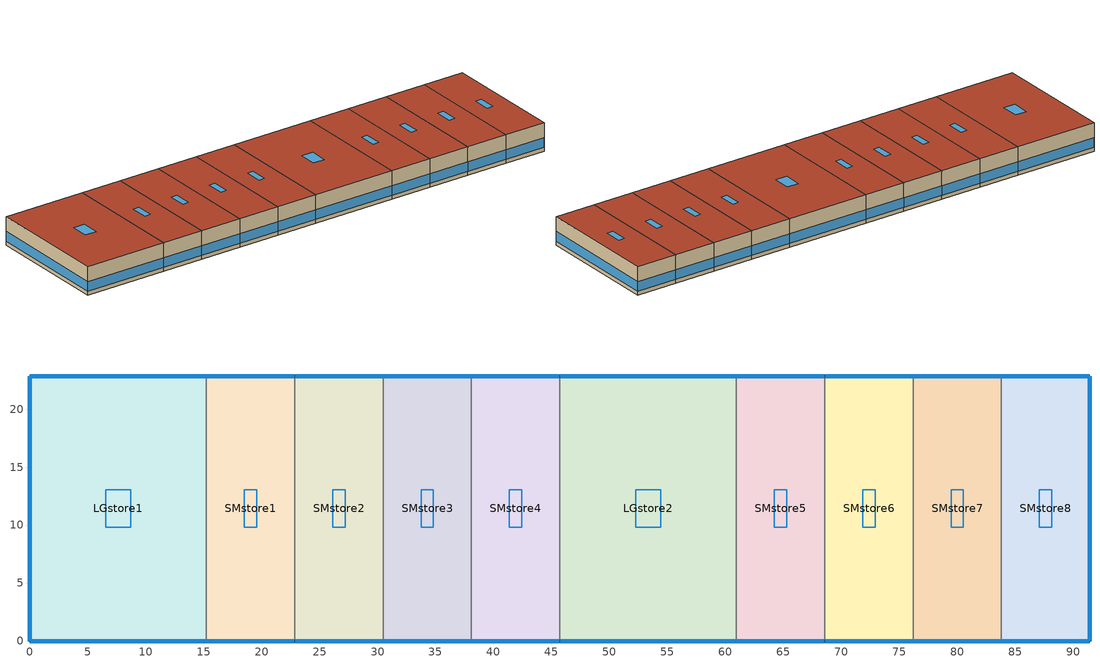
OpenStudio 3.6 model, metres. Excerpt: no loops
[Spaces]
SMstore2
 floor foundation (BTAP-Grnd-Floor-Mass:U-0.757_std): 30.48,22.86 30.48,0 22.86,0 22.86,22.86 z0
 wall outside: 22.86,0 30.48,0 / 30.48,22.86 22.86,22.86 z0:5.18
 wall to SMstore3: 30.48,0 30.48,22.86 z0:5.18
 wall to SMstore1: 22.86,22.86 22.86,0 z0:5.18
 window (BTAP-Ext-FixedWindow:U=0.173 SHGC=0.600): 22.89,0 30.45,0 / 30.45,22.86 22.89,22.86 z0.76:2.5
 roof outside: 30.48,0 30.48,22.86 22.86,22.86 22.86,0 z5.18
 skylight (BTAP-Ext-Skylights:U=0.241 SHGC=0.600): 27.21,9.81 27.21,13.05 26.13,13.05 26.13,9.81 z5.18
SMstore7
 floor foundation (BTAP-Grnd-Floor-Mass:U-0.757_std): 83.82,22.86 83.82,0 76.2,0 76.2,22.86 z0
 wall outside: 76.2,0 83.82,0 / 83.82,22.86 76.2,22.86 z0:5.18
 wall to SMstore6: 76.2,22.86 76.2,0 z0:5.18
 wall to SMstore8: 83.82,0 83.82,22.86 z0:5.18
 window (BTAP-Ext-FixedWindow:U=0.173 SHGC=0.600): 76.23,0 83.79,0 / 83.79,22.86 76.23,22.86 z0.76:2.5
 roof outside: 83.82,0 83.82,22.86 76.2,22.86 76.2,0 z5.18
 skylight (BTAP-Ext-Skylights:U=0.241 SHGC=0.600): 80.55,9.81 80.55,13.05 79.47,13.05 79.47,9.81 z5.18
SMstore3
 floor foundation (BTAP-Grnd-Floor-Mass:U-0.757_std): 38.1,22.86 38.1,0 30.48,0 30.48,22.86 z0
 wall outside: 30.48,0 38.1,0 / 38.1,22.86 30.48,22.86 z0:5.18
 wall to SMstore4: 38.1,0 38.1,22.86 z0:5.18
 window (BTAP-Ext-FixedWindow:U=0.173 SHGC=0.600): 30.51,0 38.07,0 / 38.07,22.86 30.51,22.86 z0.76:2.5
 roof outside: 38.1,0 38.1,22.86 30.48,22.86 30.48,0 z5.18
 skylight (BTAP-Ext-Skylights:U=0.241 SHGC=0.600): 34.83,9.81 34.83,13.05 33.75,13.05 33.75,9.81 z5.18
SMstore1
 floor foundation (BTAP-Grnd-Floor-Mass:U-0.757_std): 22.86,22.86 22.86,0 15.24,0 15.24,22.86 z0
 wall outside: 15.24,0 22.86,0 / 22.86,22.86 15.24,22.86 z0:5.18
 wall to LGstore1: 15.24,22.86 15.24,0 z0:5.18
 window (BTAP-Ext-FixedWindow:U=0.173 SHGC=0.600): 15.27,0 22.83,0 / 22.83,22.86 15.27,22.86 z0.76:2.5
 roof outside: 22.86,0 22.86,22.86 15.24,22.86 15.24,0 z5.18
 skylight (BTAP-Ext-Skylights:U=0.241 SHGC=0.600): 19.59,9.81 19.59,13.05 18.51,13.05 18.51,9.81 z5.18
LGstore2
 floor foundation (BTAP-Grnd-Floor-Mass:U-0.757_std): 60.96,22.86 60.96,0 45.72,0 45.72,22.86 z0
 wall outside: 45.72,0 60.96,0 / 60.96,22.86 45.72,22.86 z0:5.18
 wall to SMstore5: 60.96,0 60.96,22.86 z0:5.18
 wall to SMstore4: 45.72,22.86 45.72,0 z0:5.18
 window (BTAP-Ext-FixedWindow:U=0.173 SHGC=0.600): 45.75,0 60.93,0 / 60.93,22.86 45.75,22.86 z0.76:2.49
 roof outside: 60.96,0 60.96,22.86 45.72,22.86 45.72,0 z5.18
 skylight (BTAP-Ext-Skylights:U=0.241 SHGC=0.600): 54.42,9.81 54.42,13.05 52.26,13.05 52.26,9.81 z5.18
SMstore8
 floor foundation (BTAP-Grnd-Floor-Mass:U-0.757_std): 91.44,22.86 91.44,0 83.82,0 83.82,22.86 z0
 wall outside: 83.82,0 91.44,0 91.44,22.86 83.82,22.86 z0:5.18
 window (BTAP-Ext-FixedWindow:U=0.173 SHGC=0.600): 83.85,0 91.41,0 / 91.41,22.86 83.85,22.86 z0.76:2.5; 91.44,0.03 91.44,22.83 z0.76:2.49
 roof outside: 91.44,0 91.44,22.86 83.82,22.86 83.82,0 z5.18
 skylight (BTAP-Ext-Skylights:U=0.241 SHGC=0.600): 88.17,9.81 88.17,13.05 87.09,13.05 87.09,9.81 z5.18
SMstore5
 floor foundation (BTAP-Grnd-Floor-Mass:U-0.757_std): 68.58,22.86 68.58,0 60.96,0 60.96,22.86 z0
 wall outside: 60.96,0 68.58,0 / 68.58,22.86 60.96,22.86 z0:5.18
 wall to SMstore6: 68.58,0 68.58,22.86 z0:5.18
 window (BTAP-Ext-FixedWindow:U=0.173 SHGC=0.600): 60.99,0 68.55,0 / 68.55,22.86 60.99,22.86 z0.76:2.5
 roof outside: 68.58,0 68.58,22.86 60.96,22.86 60.96,0 z5.18
 skylight (BTAP-Ext-Skylights:U=0.241 SHGC=0.600): 65.31,9.81 65.31,13.05 64.23,13.05 64.23,9.81 z5.18
SMstore4
 floor foundation (BTAP-Grnd-Floor-Mass:U-0.757_std): 45.72,22.86 45.72,0 38.1,0 38.1,22.86 z0
 wall outside: 38.1,0 45.72,0 / 45.72,22.86 38.1,22.86 z0:5.18
 window (BTAP-Ext-FixedWindow:U=0.173 SHGC=0.600): 38.13,0 45.69,0 / 45.69,22.86 38.13,22.86 z0.76:2.5
 roof outside: 45.72,0 45.72,22.86 38.1,22.86 38.1,0 z5.18
 skylight (BTAP-Ext-Skylights:U=0.241 SHGC=0.600): 42.45,9.81 42.45,13.05 41.37,13.05 41.37,9.81 z5.18
SMstore6
 floor foundation (BTAP-Grnd-Floor-Mass:U-0.757_std): 76.2,22.86 76.2,0 68.58,0 68.58,22.86 z0
 wall outside: 68.58,0 76.2,0 / 76.2,22.86 68.58,22.86 z0:5.18
 window (BTAP-Ext-FixedWindow:U=0.173 SHGC=0.600): 68.61,0 76.17,0 / 76.17,22.86 68.61,22.86 z0.76:2.5
 roof outside: 76.2,0 76.2,22.86 68.58,22.86 68.58,0 z5.18
 skylight (BTAP-Ext-Skylights:U=0.241 SHGC=0.600): 72.93,9.81 72.93,13.05 71.85,13.05 71.85,9.81 z5.18
LGstore1
 floor foundation (BTAP-Grnd-Floor-Mass:U-0.757_std): 15.24,22.86 15.24,0 0,0 0,22.86 z0
 wall outside: 15.24,22.86 0,22.86 0,0 15.24,0 z0:5.18
 window (BTAP-Ext-FixedWindow:U=0.173 SHGC=0.600): 0.03,0 15.21,0 / 0,22.83 0,0.03 / 15.21,22.86 0.03,22.86 z0.76:2.49
 roof outside: 15.24,0 15.24,22.86 0,22.86 0,0 z5.18
 skylight (BTAP-Ext-Skylights:U=0.241 SHGC=0.600): 8.7,9.81 8.7,13.05 6.54,13.05 6.54,9.81 z5.18
[ClimateZones]
Climate Zone Institution Name 1=ASHRAE; Climate Zone Document Name 1=ANSI/ASHRAE Standard 169; Climate Zone Document Year 1=2006; Climate Zone Institution Name 2=CEC; Climate Zone Document Name 2=California Climate Zone Descriptions; Climate Zone Document Year 2=1995
[Building]
RetailStripmall: Default Construction Set=BTAP-Mass at hdd = 5000.0; Standards Number of Stories=1; Standards Number of Above Ground Stories=1; Standards Template=NECB2020; Standards Building Type=RetailStripmall
[Site]
Calgary Intl AP_AB_CAN: Latitude {deg}=51.11; Longitude {deg}=-114.02; Time Zone {hr}=-7; Elevation {m}=1084.1
[Site:WaterMainsTemperature]
Calculation Method=Correlation; Annual Average Outdoor Air Temperature {C}=4.69167; Maximum Difference In Monthly Average Outdoor Air Temperatures {deltaC}=24.6
[Site:GroundTemperature:BuildingSurface]
19.527, 19.502, 19.536, 19.598, 20.002, 21.64, 22.225, 22.375, 21.449, 20.121, 19.802, 19.633
[SizingPeriod:DesignDay] Barometric Pressure {Pa}=88961; Rain Indicator=No; Snow Indicator=No; Day of Month=21; Daylight Saving Time Indicator=No; Humidity Condition Type=Wetbulb; Dry-Bulb Temperature Range Modifier Type=DefaultMultipliers
Name | Maximum Dry-Bulb Temperature {C} | Daily Dry-Bulb Temperature Range {deltaC} | Wind Speed {m/s} | Wind Direction {deg} | Month | Day Type | Wetbulb or DewPoint at Maximum Dry-Bulb {C} | Solar Model Indicator | ASHRAE Clear Sky Optical Depth for Beam Irradiance | ASHRAE Clear Sky Optical Depth for Diffuse Irradiance | Sky Clearness
Calgary Intl AP Ann Clg .4% Condns DB=>MWB | 28.8 | 12.3 | 4.5 | 160 | 7 | SummerDesignDay | 16 | ASHRAETau | 0.34 | 2.419
Calgary Intl AP Ann Htg 99.6% Condns DB | -27.7 | 0 | 2.7 | 200 | 1 | WinterDesignDay | -27.7 | ASHRAEClearSky |  |  | 0
[Material:NoMass] Roughness=Smooth; Thermal Absorptance=0.9; Solar Absorptance=0.7
Name | Thermal Resistance {m2-K/W} | Visible Absorptance
Typical Carpet Pad; Typical Carpet Pad 1 | 0.21648 | 0.8
Typical Insulation 1 | 6.98591 | 0.7
Typical Insulation 2 | 4.38022 | 0.7
Typical Insulation 3 | 8.26445 | 0.7
Typical Carpet Pad 2 | 1.25503 | 0.8
Typical Carpet Pad 3; Typical Carpet Pad 4 | 3.45515 | 0.8
Typical Insulation 4 | 0.578017 | 0.7
Typical Insulation 5 | 0.578035 | 0.7
[Material]
Name | Roughness | Thickness {m} | Conductivity {W/m-K} | Density {kg/m3} | Specific Heat {J/kg-K} | Thermal Absorptance | Solar Absorptance | Visible Absorptance
G05 25mm wood | MediumSmooth | 0.0254 | 0.15 | 608 | 1630 | 0.9 | 0.5 | 0.5
100mm Normalweight concrete floor 1 | MediumSmooth | 0.1016 | 2.31 | 2322 | 832
G01 13mm gypsum board 1 | Smooth | 0.0127 | 0.16 | 800 | 1090 | 0.9 | 0.7 | 0.5
4 in. Normalweight Concrete Floor 1 | MediumRough | 0.1016 | 2.31 | 2322 | 832 | 0.9 | 0.7 | 0.7
1IN Stucco 1 | Smooth | 0.0253 | 0.6918 | 1858 | 837 | 0.9 | 0.7 | 0.92
8IN CONCRETE HW RefBldg 1 | Rough | 0.2032 | 1.311 | 2240 | 836.8 | 0.9 | 0.7 | 0.7
1/2IN Gypsum 1 | Smooth | 0.0127 | 0.16 | 784.9 | 830 | 0.9 | 0.4 | 0.4
Metal Roof Surface 1; F08 Metal surface 1 | Smooth | 0.0008 | 45.28 | 7824 | 500 | 0.9 | 0.7 | 0.7
6 in. Normalweight Concrete Floor 1; 6 in. Normalweight Concrete Floor 2; 6 in. Normalweight Concrete Floor 3 | MediumRough | 0.1524 | 2.31 | 2322 | 832 | 0.9 | 0.7 | 0.7
Expanded Polystyrene | MediumSmooth | 0.0363959 | 0.029 | 29 | 1210
[Construction]
BTAP-Int-Partition; BTAP-Int-Door: G05 25mm wood
BTAP-Int-Floor: 100mm Normalweight concrete floor 1, Typical Carpet Pad
BTAP-Int-Wall: G01 13mm gypsum board 1, G01 13mm gypsum board 1
BTAP-Int-Ceiling: Typical Carpet Pad, 100mm Normalweight concrete floor 1
BTAP-Int-Window: SimpleGlazing
BTAP-Ext-Floor-Mass:U-0.138: Typical Insulation 1, 4 in. Normalweight Concrete Floor 1, Typical Carpet Pad 1
BTAP-Ext-Wall-Mass:U-0.215: 1IN Stucco 1, 8IN CONCRETE HW RefBldg 1, Typical Insulation 2, 1/2IN Gypsum 1
BTAP-Ext-Roof-Metal:U-0.121: Metal Roof Surface 1, Typical Insulation 3
BTAP-Grnd-Floor-Mass:U-0.757: 6 in. Normalweight Concrete Floor 1, Typical Carpet Pad 2
BTAP-Grnd-Wall-Mass:U-0.284: 6 in. Normalweight Concrete Floor 2, Typical Carpet Pad 3
BTAP-Grnd-Roof-Mass:U-0.284: 6 in. Normalweight Concrete Floor 3, Typical Carpet Pad 4
BTAP-Ext-FixedWindow:U=0.173 SHGC=0.600; BTAP-Ext-GlassDoors:U=0.173 SHGC=0.600: SimpleGlazing:U=0.173 SHGC=0.600
BTAP-Ext-Door:U-1.73: F08 Metal surface 1, Typical Insulation 4
BTAP-Ext-OverHeadDoor:U-1.73: Typical Insulation 5
BTAP-Ext-Skylights:U=0.241 SHGC=0.600; BTAP-Ext-DaylightDomes:U=0.241 SHGC=0.600; BTAP-Ext-DaylightDiffuser:U=0.241 SHGC=0.600: SimpleGlazing:U=0.241 SHGC=0.600
BTAP-Grnd-Floor-Mass:U-0.757_std: 6 in. Normalweight Concrete Floor 1, Expanded Polystyrene
[DefaultConstructionSet]
BTAP-Mass at hdd = 5000.0: Default Exterior Surface Constructions=BTAP-Mass at hdd = 5000.0; Default Interior Surface Constructions=Default Surface Constructions 2; Default Ground Contact Surface Constructions=BTAP-Mass at hdd = 5000.0 1; Default Exterior SubSurface Constructions=BTAP-Mass at hdd = 5000.0; Default Interior SubSurface Constructions=Default Sub Surface Constructions 2; Interior Partition Construction=BTAP-Int-Partition
[DefaultSurfaceConstructions]
Name | Floor Construction | Wall Construction | Roof Ceiling Construction
Default Surface Constructions 2 | BTAP-Int-Floor | BTAP-Int-Wall | BTAP-Int-Ceiling
BTAP-Mass at hdd = 5000.0 | BTAP-Ext-Floor-Mass:U-0.138 | BTAP-Ext-Wall-Mass:U-0.215 | BTAP-Ext-Roof-Metal:U-0.121
BTAP-Mass at hdd = 5000.0 1 | BTAP-Grnd-Floor-Mass:U-0.757 | BTAP-Grnd-Wall-Mass:U-0.284 | BTAP-Grnd-Roof-Mass:U-0.284
[DefaultSubSurfaceConstructions]
Name | Fixed Window Construction | Operable Window Construction | Door Construction | Glass Door Construction | Overhead Door Construction | Skylight Construction | Tubular Daylight Dome Construction | Tubular Daylight Diffuser Construction
Default Sub Surface Constructions 2 | BTAP-Int-Window | BTAP-Int-Window | BTAP-Int-Door
BTAP-Mass at hdd = 5000.0 | BTAP-Ext-FixedWindow:U=0.173 SHGC=0.600 | BTAP-Ext-FixedWindow:U=0.173 SHGC=0.600 | BTAP-Ext-Door:U-1.73 | BTAP-Ext-GlassDoors:U=0.173 SHGC=0.600 | BTAP-Ext-OverHeadDoor:U-1.73 | BTAP-Ext-Skylights:U=0.241 SHGC=0.600 | BTAP-Ext-DaylightDomes:U=0.241 SHGC=0.600 | BTAP-Ext-DaylightDiffuser:U=0.241 SHGC=0.600
[WindowMaterial:SimpleGlazingSystem] Solar Heat Gain Coefficient=0.6; Visible Transmittance=0.21
Name | U-Factor {W/m2-K}
SimpleGlazing | 2.2
SimpleGlazing:U=0.173 SHGC=0.600 | 1.73
SimpleGlazing:U=0.241 SHGC=0.600 | 2.41
[Space] Space Type=Space Function Sales area; Building Story=Building Story 1; Part of Total Floor Area=Yes; Volume {m3}=Autocalculate
Name | Thermal Zone
SMstore2; SMstore7; SMstore3; SMstore1; LGstore2; SMstore5; SMstore4; SMstore6 | ALL_ST=Sales area_FL=Building Story 1_SCH=C
LGstore1 | ALL_ST=Sales area_FL=Building Story 1_SCH=C 2
SMstore8 | ALL_ST=Sales area_FL=Building Story 1_SCH=C 1
[BuildingStory]
Building Story 1: Nominal Z Coordinate {m}=0
[SpaceType]
Space Function Sales area: Default Schedule Set=Space Function Sales area Schedule Set; Design Specification Outdoor Air Object=Space Function Sales area Ventilation; Standards Building Type=Space Function; Standards Space Type=Sales area
[People:Definition]
Space Function Sales area People Definition: Number of People Calculation Method=People/Area; People per Space Floor Area {person/m2}=0.0333454; Fraction Radiant=0.3
[People]
Space Function Sales area People: People Definition=Space Function Sales area People Definition; Space or SpaceType=Space Function Sales area; Work Efficiency Schedule=Work Efficiency Schedule; Clothing Insulation Schedule=Clothing Schedule; Air Velocity Schedule=Air Velocity Schedule; Multiplier=1
[Lights:Definition]
Space Function Sales area Lights Definition: Design Level Calculation Method=Watts/Area; Watts per Space Floor Area {W/m2}=11.3; Fraction Radiant=0.5; Fraction Visible=0.2
[Lights]
Space Function Sales area Lights: Lights Definition=Space Function Sales area Lights Definition; Space or SpaceType=Space Function Sales area; Fraction Replaceable=1
[ElectricEquipment:Definition]
Space Function Sales area Elec Equip Definition: Design Level Calculation Method=Watts/Area; Watts per Space Floor Area {W/m2}=2.50091; Fraction Radiant=0.5
[ElectricEquipment]
Space Function Sales area Elec Equip: Electric Equipment Definition=Space Function Sales area Elec Equip Definition; Space or SpaceType=Space Function Sales area
[DesignSpecification:OutdoorAir]
Space Function Sales area Ventilation: Outdoor Air Method=Sum; Outdoor Air Flow per Person {m3/s-person}=0.0171388; Outdoor Air Flow per Floor Area {m3/s-m2}=0.0006096
[DefaultScheduleSet]
Space Function Sales area Schedule Set: Number of People Schedule=NECB-C-Occupancy; People Activity Level Schedule=NECB-Activity; Lighting Schedule=NECB-C-Occupancy-NECB-C-Lighting-0.0-0.0-0.67-Light Ruleset; Electric Equipment Schedule=NECB-C-Electric-Equipment; Infiltration Schedule=Always On
[ThermostatSetpoint:DualSetpoint] Heating Setpoint Temperature Schedule=NECB-C-Thermostat Setpoint-Heating; Cooling Setpoint Temperature Schedule=NECB-C-Thermostat Setpoint-Cooling
Space Function Sales area Thermostat 21; Space Function Sales area Thermostat 22; Space Function Sales area Thermostat 23
[SpaceInfiltration:DesignFlowRate] Schedule=Always On Discrete; Design Flow Rate Calculation Method=Flow/ExteriorArea; Flow per Exterior Surface Area {m3/s-m2}=0.000484003; Constant Term Coefficient=0; Temperature Term Coefficient=0; Velocity Term Coefficient=0.224; Velocity Squared Term Coefficient=0
Name | Space or SpaceType
LGstore1 Infiltration | LGstore1
LGstore2 Infiltration | LGstore2
SMstore1 Infiltration | SMstore1
SMstore2 Infiltration | SMstore2
SMstore3 Infiltration | SMstore3
SMstore4 Infiltration | SMstore4
SMstore5 Infiltration | SMstore5
SMstore6 Infiltration | SMstore6
SMstore7 Infiltration | SMstore7
SMstore8 Infiltration | SMstore8
[ThermalZone] Use Ideal Air Loads=No
Name | Thermostat
ALL_ST=Sales area_FL=Building Story 1_SCH=C | Space Function Sales area Thermostat 21
ALL_ST=Sales area_FL=Building Story 1_SCH=C 1 | Space Function Sales area Thermostat 22
ALL_ST=Sales area_FL=Building Story 1_SCH=C 2 | Space Function Sales area Thermostat 23
[Foundation:Kiva] Wall Height Above Grade {m}=0; Wall Depth Below Slab {m}=0
Bldg Kiva Foundation; SMstore1_Floor Kiva Foundation; SMstore2_Floor Kiva Foundation; SMstore3_Floor Kiva Foundation; SMstore4_Floor Kiva Foundation; SMstore5_Floor Kiva Foundation; SMstore6_Floor Kiva Foundation; SMstore7_Floor Kiva Foundation
[SurfaceProperty:ExposedFoundationPerimeter] Exposed Perimeter Calculation Method=TotalExposedPerimeter
Name | Total Exposed Perimeter {m}
LGstore2_Floor | 30.48
SMstore1_Floor; SMstore2_Floor; SMstore3_Floor; SMstore4_Floor; SMstore5_Floor; SMstore6_Floor; SMstore7_Floor | 15.24
SMstore8_Floor | 38.1
LGstore1_Floor | 53.34
[Foundation:Kiva:Settings]

[AvailabilityManager:NightCycle] Applicability Schedule=Always On Discrete; Control Type=CycleOnAny; Thermostat Tolerance {deltaC}=1; Cycling Run Time {s}=3600
Availability Manager Night Cycle 1; Availability Manager Night Cycle 2; Availability Manager Night Cycle 3
[HeatExchanger:AirToAir:SensibleAndLatent] Availability Schedule=Always On Discrete; Nominal Supply Air Flow Rate {m3/s}=autosize; Sensible Effectiveness at 100% Heating Air Flow=0.5; Latent Effectiveness at 100% Heating Air Flow=0.5; Sensible Effectiveness at 75% Heating Air Flow=0.5; Latent Effectiveness at 75% Heating Air Flow=0.5; Sensible Effectiveness at 100% Cooling Air Flow=0.5; Latent Effectiveness at 100% Cooling Air Flow=0.5; Sensible Effectiveness at 75% Cooling Air Flow=0.5; Latent Effectiveness at 75% Cooling Air Flow=0.5; Supply Air Outlet Temperature Control=Yes; Heat Exchanger Type=Rotary; Frost Control Type=ExhaustOnly; Threshold Temperature {C}=-23.3; Initial Defrost Time Fraction=0.167; Rate of Defrost Time Fraction Increase {1/K}=1.44; Economizer Lockout=Yes
Name | Nominal Electric Power {W}
sys_3|mixed|shr>none|sc>ashp|sh>ashp|ssf>cv|zh>b-hw|zc>none|srf>none| ERV | 1378.56
sys_3|mixed|shr>none|sc>ashp|sh>ashp|ssf>cv|zh>b-hw|zc>none|srf>none| 1 ERV | 197.618
sys_3|mixed|shr>none|sc>ashp|sh>ashp|ssf>cv|zh>b-hw|zc>none|srf>none| 2 ERV | 345.236
[SetpointManager:OutdoorAirPretreat] Minimum Setpoint Temperature {C}=-99; Maximum Setpoint Temperature {C}=99; Minimum Setpoint Humidity Ratio {kgWater/kgDryAir}=1e-05; Maximum Setpoint Humidity Ratio {kgWater/kgDryAir}=1
Name | Setpoint Node or NodeList
Setpoint Manager Outdoor Air Pretreat 1 | sys_3|mixed|shr>none|sc>ashp|sh>ashp|ssf>cv|zh>b-hw|zc>none|srf>none| ERV Primary Outlet Air Node
Setpoint Manager Outdoor Air Pretreat 2 | sys_3|mixed|shr>none|sc>ashp|sh>ashp|ssf>cv|zh>b-hw|zc>none|srf>none| 1 ERV Primary Outlet Air Node
Setpoint Manager Outdoor Air Pretreat 3 | sys_3|mixed|shr>none|sc>ashp|sh>ashp|ssf>cv|zh>b-hw|zc>none|srf>none| 2 ERV Primary Outlet Air Node
[EnergyManagementSystem:Sensor]
OAT: Output Variable or Output Meter Index Key=Environment; Output Variable or Output Meter=Site Outdoor Air Drybulb Temperature
[EnergyManagementSystem:Actuator] Actuated Component Type=Schedule:Year; Actuated Component Control Type=Schedule Value
Name | Actuated Component
sys3mixedshrnonescashpshashpssfcvzhbhwzcnonesrfnoneHtgSch0 | NECB-C-Thermostat Setpoint-Heating
sys3mixedshrnonescashpshashpssfcvzhbhwzcnonesrfnoneClgSch0 | NECB-C-Thermostat Setpoint-Cooling
[EnergyManagementSystem:Program]
sys3mixedshrnonescashpshashpssfcvzhbhwzcnonesrfnoneOptimumStartProg0: IF DaylightSavings==0 && DayOfWeek>1 && Hour==5 && OAT<23.9 && OAT>1.7; SET sys3mixedshrnonescashpshashpssfcvzhbhwzcnonesrfnoneClgSch0 = 29.4; SET sys3mixedshrnonescashpshashpssfcvzhbhwzcnonesrfnoneHtgSch0 = 15.6; ELSEIF DaylightSavings==0 && DayOfWeek==1 && Hour==7 && OAT<23.9 && OAT>1.7; SET sys3mixedshrnonescashpshashpssfcvzhbhwzcnonesrfnoneClgSch0 = 29.4; SET sys3mixedshrnonescashpshashpssfcvzhbhwzcnonesrfnoneHtgSch0 = 15.6; ELSEIF DaylightSavings==1 && DayOfWeek>1 && Hour==4 && OAT<23.9 && OAT>1.7; SET sys3mixedshrnonescashpshashpssfcvzhbhwzcnonesrfnoneClgSch0 = 29.4; SET sys3mixedshrnonescashpshashpssfcvzhbhwzcnonesrfnoneHtgSch0 = 15.6; ELSEIF DaylightSavings==1 && DayOfWeek==1 && Hour==6 && OAT<23.9 && OAT>1.7; SET sys3mixedshrnonescashpshashpssfcvzhbhwzcnonesrfnoneClgSch0 = 29.4; SET sys3mixedshrnonescashpshashpssfcvzhbhwzcnonesrfnoneHtgSch0 = 15.6; ELSE; SET sys3mixedshrnonescashpshashpssfcvzhbhwzcnonesrfnoneClgSch0 = NULL; SET sys3mixedshrnonescashpshashpssfcvzhbhwzcnonesrfnoneHtgSch0 = NULL; ENDIF
[EnergyManagementSystem:ProgramCallingManager]
sys3mixedshrnonescashpshashpssfcvzhbhwzcnonesrfnoneOptimumStartCallingManager0: BeginTimestepBeforePredictor; sys3mixedshrnonescashpshashpssfcvzhbhwzcnonesrfnoneOptimumStartProg0
[Schedule:Ruleset]
Clothing Schedule: Default Day Schedule=Clothing Schedule Default Winter Clothes
Air Velocity Schedule: Default Day Schedule=Air Velocity Schedule Default
Work Efficiency Schedule: Default Day Schedule=Work Efficiency Schedule Default
NECB-C-Occupancy: Default Day Schedule=NECB-C-Occupancy Default
NECB-Activity: Default Day Schedule=NECB-Activity Default; Summer Design Day Schedule=NECB-Activity Summer Design Day; Winter Design Day Schedule=NECB-Activity Winter Design Day
NECB-C-Occupancy-NECB-C-Lighting-0.0-0.0-0.67-Light Ruleset: Default Day Schedule=NECB-C-Occupancy-NECB-C-Lighting-0.0-0.0-0.67-Light Default
NECB-C-Electric-Equipment: Default Day Schedule=NECB-C-Electric-Equipment Default
Always On: Default Day Schedule=Always On Default
NECB-C-Thermostat Setpoint-Heating: Default Day Schedule=NECB-C-Thermostat Setpoint-Heating Default
NECB-C-Thermostat Setpoint-Cooling: Default Day Schedule=NECB-C-Thermostat Setpoint-Cooling Default
[Schedule:Day]
Clothing Schedule Default Winter Clothes; Always On Default: 24, 0, 1
Clothing Schedule Summer Clothes: 24, 0, 0.5
Air Velocity Schedule Default: 24, 0, 0.2
Work Efficiency Schedule Default: 24, 0, 0
NECB-C-Occupancy Default; NECB-C-Occupancy Default|Wkdy Day: 8, 0, 0, 9, 0, 0.1, 10, 0, 0.2, 12, 0, 0.5, 16, 0, 0.7, 17, 0, 0.8, 18, 0, 0.7, 19, 0, 0.5, 21, 0, 0.3, 24, 0, 0
NECB-C-Occupancy Sat Day: 8, 0, 0, 9, 0, 0.1, 10, 0, 0.2, 11, 0, 0.5, 12, 0, 0.6, 13, 0, 0.8, 16, 0, 0.9, 17, 0, 0.8, 18, 0, 0.7, 19, 0, 0.5, 21, 0, 0.2, 24, 0, 0
NECB-C-Occupancy Sun|Hol Day: 8, 0, 0, 9, 0, 0.1, 10, 0, 0.2, 11, 0, 0.5, 12, 0, 0.6, 13, 0, 0.8, 16, 0, 0.9, 17, 0, 0.8, 18, 0, 0.7, 19, 0, 0.5, 24, 0, 0
NECB-Activity Default; NECB-Activity Winter Design Day; NECB-Activity Summer Design Day: 24, 0, 130
NECB-C-Occupancy-NECB-C-Lighting-0.0-0.0-0.67-Light Default; NECB-C-Occupancy-NECB-C-Lighting-0.0-0.0-0.67-Default|Wkdy-Light Day; NECB-C-Occupancy-NECB-C-Lighting-0.0-0.0-0.67-Sat-Light Day; NECB-C-Electric-Equipment Default; NECB-C-Electric-Equipment Default|Wkdy Day; NECB-C-Electric-Equipment Sat Day: 8, 0, 0.05, 9, 0, 0.5, 19, 0, 0.9, 20, 0, 0.6, 21, 0, 0.5, 24, 0, 0.05
NECB-C-Occupancy-NECB-C-Lighting-0.0-0.0-0.67-Sun|Hol-Light Day; NECB-C-Electric-Equipment Sun|Hol Day: 8, 0, 0.05, 9, 0, 0.5, 19, 0, 0.9, 24, 0, 0.05
NECB-C-Thermostat Setpoint-Heating Default; NECB-C-Thermostat Setpoint-Heating Default|Wkdy Day; NECB-C-Thermostat Setpoint-Heating Sat Day: 7, 0, 18, 8, 0, 20, 21, 0, 22, 24, 0, 18
NECB-C-Thermostat Setpoint-Heating Sun|Hol Day: 9, 0, 18, 10, 0, 20, 19, 0, 22, 24, 0, 18
NECB-C-Thermostat Setpoint-Cooling Default; NECB-C-Thermostat Setpoint-Cooling Default|Wkdy Day; NECB-C-Thermostat Setpoint-Cooling Sat Day: 7, 0, 35, 21, 0, 24, 24, 0, 35
NECB-C-Thermostat Setpoint-Cooling Sun|Hol Day: 7, 0, 35, 19, 0, 24, 24, 0, 35
[Schedule:Rule] Date Specification Type=DateRange; Start Day=1
Name | Schedule Ruleset | Rule Order | Day Schedule | Start Month | End Month | End Day | Apply Monday | Apply Tuesday | Apply Wednesday | Apply Thursday | Apply Friday | Apply Saturday | Apply Sunday
Schedule Rule 1 | Clothing Schedule | 0 | Clothing Schedule Summer Clothes | 5 | 9 | 30
Schedule Rule 2 | NECB-C-Occupancy | 2 | NECB-C-Occupancy Default|Wkdy Day | 1 | 12 | 31 | Yes | Yes | Yes | Yes | Yes
Schedule Rule 3 | NECB-C-Occupancy | 1 | NECB-C-Occupancy Sat Day | 1 | 12 | 31 |  |  |  |  |  | Yes
Schedule Rule 4 | NECB-C-Occupancy | 0 | NECB-C-Occupancy Sun|Hol Day | 1 | 12 | 31 |  |  |  |  |  |  | Yes
Schedule Rule 5 | NECB-C-Occupancy-NECB-C-Lighting-0.0-0.0-0.67-Light Ruleset | 2 | NECB-C-Occupancy-NECB-C-Lighting-0.0-0.0-0.67-Default|Wkdy-Light Day | 1 | 12 | 31 | Yes | Yes | Yes | Yes | Yes
Schedule Rule 6 | NECB-C-Occupancy-NECB-C-Lighting-0.0-0.0-0.67-Light Ruleset | 1 | NECB-C-Occupancy-NECB-C-Lighting-0.0-0.0-0.67-Sat-Light Day | 1 | 12 | 31 |  |  |  |  |  | Yes
Schedule Rule 7 | NECB-C-Occupancy-NECB-C-Lighting-0.0-0.0-0.67-Light Ruleset | 0 | NECB-C-Occupancy-NECB-C-Lighting-0.0-0.0-0.67-Sun|Hol-Light Day | 1 | 12 | 31 |  |  |  |  |  |  | Yes
Schedule Rule 8 | NECB-C-Electric-Equipment | 2 | NECB-C-Electric-Equipment Default|Wkdy Day | 1 | 12 | 31 | Yes | Yes | Yes | Yes | Yes
Schedule Rule 9 | NECB-C-Electric-Equipment | 1 | NECB-C-Electric-Equipment Sat Day | 1 | 12 | 31 |  |  |  |  |  | Yes
Schedule Rule 10 | NECB-C-Electric-Equipment | 0 | NECB-C-Electric-Equipment Sun|Hol Day | 1 | 12 | 31 |  |  |  |  |  |  | Yes
Schedule Rule 11 | NECB-C-Thermostat Setpoint-Heating | 2 | NECB-C-Thermostat Setpoint-Heating Default|Wkdy Day | 1 | 12 | 31 | Yes | Yes | Yes | Yes | Yes
Schedule Rule 12 | NECB-C-Thermostat Setpoint-Heating | 1 | NECB-C-Thermostat Setpoint-Heating Sat Day | 1 | 12 | 31 |  |  |  |  |  | Yes
Schedule Rule 13 | NECB-C-Thermostat Setpoint-Heating | 0 | NECB-C-Thermostat Setpoint-Heating Sun|Hol Day | 1 | 12 | 31 |  |  |  |  |  |  | Yes
Schedule Rule 14 | NECB-C-Thermostat Setpoint-Cooling | 2 | NECB-C-Thermostat Setpoint-Cooling Default|Wkdy Day | 1 | 12 | 31 | Yes | Yes | Yes | Yes | Yes
Schedule Rule 15 | NECB-C-Thermostat Setpoint-Cooling | 1 | NECB-C-Thermostat Setpoint-Cooling Sat Day | 1 | 12 | 31 |  |  |  |  |  | Yes
Schedule Rule 16 | NECB-C-Thermostat Setpoint-Cooling | 0 | NECB-C-Thermostat Setpoint-Cooling Sun|Hol Day | 1 | 12 | 31 |  |  |  |  |  |  | Yes
[Schedule:Constant]
Always On Discrete: Value=1
